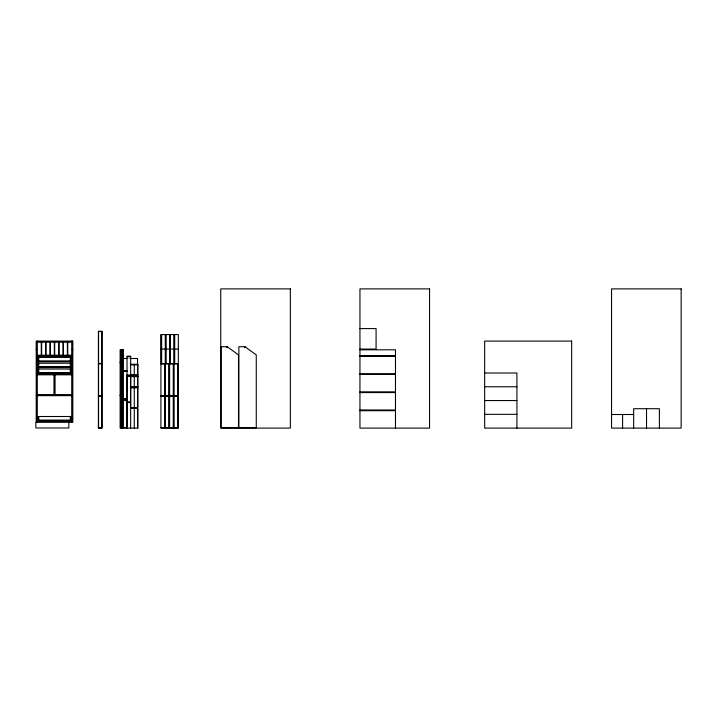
<?xml version="1.0" encoding="UTF-8"?>
<svg xmlns="http://www.w3.org/2000/svg" width="717" height="717" viewBox="0 0 717 717"><rect width="100%" height="100%" fill="white"/><g stroke="black" fill="none" stroke-linecap="round" stroke-linejoin="round"><path stroke-width="1.08" d="M130.655 428.103L130.655 402.551L127.026 402.551L127.026 428.103L127.026 399.826L123.405 399.826M359.952 328.592L376.084 328.592L376.084 349.071L359.952 349.071M36.755 341.283L36.209 341.283L36.209 422.304M72.283 341.283L72.829 341.283L72.829 422.304L35.85 422.304L35.85 427.959L68.841 427.959L68.841 422.304M227.155 346.714L221.105 346.714L221.105 427.744L238.501 427.744L238.501 354.879L226.904 346.535L226.904 347.628M244.918 346.714L238.869 346.714L238.869 427.744L256.265 427.744L256.265 354.879L244.667 346.535L244.667 347.628M160.922 349.071L178.327 349.071M36.209 349.439L37.302 349.439M71.736 349.439L72.829 349.439M359.952 349.797L395.479 349.797L395.479 355.596L359.952 355.596M359.952 356.322L395.479 356.322L395.479 373.727L359.952 373.727M127.026 356.69L130.655 356.69M123.405 358.5L127.751 358.5M129.929 358.5L137.539 358.5L137.539 428.103M38.386 361.036L70.651 361.036M38.386 361.404L70.651 361.404M120.133 362.121L123.405 362.121L123.405 356.322L120.133 356.322L120.133 428.103L137.906 428.103L137.906 408.349L130.655 408.349M120.133 362.847L123.405 362.847L123.405 428.103M98.39 363.573L102.011 363.573M160.922 363.573L178.327 363.573M160.922 363.94L178.327 363.94M130.655 364.299L137.906 364.299L137.906 375.358L130.655 375.358M130.655 364.845L137.906 364.845M38.386 366.835L70.651 366.835M38.386 367.203L70.651 367.203M123.405 370.823L127.026 370.823M123.405 371.37L127.026 371.37M38.386 372.643L70.651 372.643M38.386 373.001L70.651 373.001M484.656 373.001L516.921 373.001L516.921 428.103M359.952 374.453L395.479 374.453L395.479 391.849L359.952 391.849M130.655 374.812L137.906 374.812M127.026 374.991L130.655 374.991M127.026 375.538L130.655 375.538L130.655 356.143L127.026 356.143L127.026 399.1L123.405 399.1M126.667 375.905L137.539 375.905M130.655 376.622L137.906 376.622M130.655 386.597L137.906 386.597M484.656 386.777L516.921 386.777M359.952 392.575L395.479 392.575L395.479 409.981L359.952 409.981M120.133 395.112L123.405 395.112M160.922 395.479L178.327 395.479M98.39 395.838L102.011 395.838M120.133 395.838L123.405 395.838M160.922 395.838L164.552 395.838M164.91 395.838L168.898 395.838M169.257 395.838L173.245 395.838M173.613 395.838L177.601 395.838M160.922 396.205L178.327 396.205M123.405 398.562L127.026 398.562M123.405 400.373L127.026 400.373M484.656 400.552L516.921 400.552M359.952 410.707L395.479 410.707L395.479 428.103M484.656 414.327L516.921 414.327M611.547 414.507L633.658 414.507M38.386 420.126L70.651 420.126M38.386 420.494L70.651 420.494M123.405 427.565L127.026 427.565M160.922 427.744L178.327 427.744M659.389 428.103L659.389 408.708L633.658 408.708L633.658 428.103M646.528 408.708L646.528 428.103M622.598 414.507L622.598 428.103M177.959 363.573L178.327 428.103L178.327 334.57L160.922 334.57L160.922 428.103L164.552 428.103L164.552 363.573M177.601 363.573L177.601 428.103L173.613 428.103L173.613 363.573M174.697 334.57L174.697 363.573M174.339 334.57L174.339 363.573M173.971 334.57L173.971 428.103M173.245 363.573L173.245 428.103L169.257 428.103L169.257 363.573M170.35 334.57L170.35 363.573M169.983 334.57L169.983 363.573M169.624 334.57L169.624 428.103M168.898 363.573L168.898 428.103L164.91 428.103L164.91 363.573M165.994 334.57L165.994 363.573M165.636 334.57L165.636 363.573M165.269 334.57L165.269 428.103M161.648 334.57L161.648 363.573M161.289 334.57L161.289 363.573M134.276 364.299L134.276 375.358M134.276 376.084L134.276 387.144M134.276 387.861L134.276 407.623M134.276 408.349L134.276 428.103M122.311 349.797L122.311 355.596M122.311 356.322L122.311 362.121M122.311 362.847L122.311 395.112M122.311 395.838L122.311 428.103M121.227 349.797L121.227 355.596M121.227 356.322L121.227 362.121M121.227 362.847L121.227 395.112M121.227 395.838L121.227 428.103M72.283 422.304L72.283 421.22L36.755 421.22L36.755 422.304M71.736 341.095L71.736 422.304M70.651 357.416L70.651 361.762M70.651 363.214L70.651 367.561M70.651 369.013L70.651 373.36M70.651 416.505L70.651 420.852M70.293 357.416L70.293 361.762M70.293 363.214L70.293 367.561M70.293 369.013L70.293 373.36M70.293 416.505L70.293 420.852M67.756 342.188L67.756 355.238M67.389 342.188L67.389 355.238M63.401 342.188L63.401 355.238M63.042 342.188L63.042 355.238M59.054 342.188L59.054 355.238M58.686 342.188L58.686 355.238M55.066 374.453L55.066 394.933M54.698 342.188L54.698 355.238M54.34 342.188L54.34 355.238M53.972 374.453L53.972 394.933M50.351 342.188L50.351 355.238M49.993 342.188L49.993 355.238M46.005 342.188L46.005 355.238M45.637 342.188L45.637 355.238M41.649 342.188L41.649 355.238M41.29 342.188L41.29 355.238M38.754 357.416L38.754 361.762M38.754 363.214L38.754 367.561M38.754 369.013L38.754 373.36M38.754 416.505L38.754 420.852M38.386 357.416L38.386 361.762M38.386 363.214L38.386 367.561M38.386 369.013L38.386 373.36M38.386 416.505L38.386 420.852M37.302 341.095L37.302 422.304M127.026 376.264L127.026 401.825L130.655 401.825L130.655 376.264L127.026 376.264M290.349 288.897L220.737 288.897L220.737 428.103L290.349 428.103L290.349 288.897M429.555 288.897L359.952 288.897L359.952 428.103L429.555 428.103L429.555 288.897M681.15 288.897L611.547 288.897L611.547 428.103L681.15 428.103L681.15 288.897M102.011 331.308L98.39 331.308L98.39 428.103L102.011 428.103L102.011 331.308M101.832 331.496L98.57 331.496L98.57 363.394L101.832 363.394L101.832 331.496M72.283 341.095L36.755 341.095L36.755 342.188L72.283 342.188L72.283 341.095M571.664 341.095L484.656 341.095L484.656 428.103L571.664 428.103L571.664 341.095M123.405 349.797L120.133 349.797L120.133 355.596L123.405 355.596L123.405 349.797M72.283 355.238L36.755 355.238L36.755 356.322L72.283 356.322L72.283 355.238M71.019 357.416L38.028 357.416L38.028 361.762L71.019 361.762L71.019 357.416M71.019 363.214L38.028 363.214L38.028 367.561L71.019 367.561L71.019 363.214M101.832 363.761L98.57 363.761L98.57 395.659L101.832 395.659L101.832 363.761M71.019 369.013L38.028 369.013L38.028 373.36L71.019 373.36L71.019 369.013M72.283 373.727L36.755 373.727L36.755 374.812L72.283 374.812L72.283 373.727M137.906 376.084L130.655 376.084L130.655 387.144L137.906 387.144L137.906 376.084M137.906 387.861L130.655 387.861L130.655 407.623L137.906 407.623L137.906 387.861M72.283 394.574L36.755 394.574L36.755 395.659L72.283 395.659L72.283 394.574M101.832 396.026L98.57 396.026L98.57 427.924L101.832 427.924L101.832 396.026M71.019 416.505L38.028 416.505L38.028 420.852L71.019 420.852L71.019 416.505"/></g></svg>
